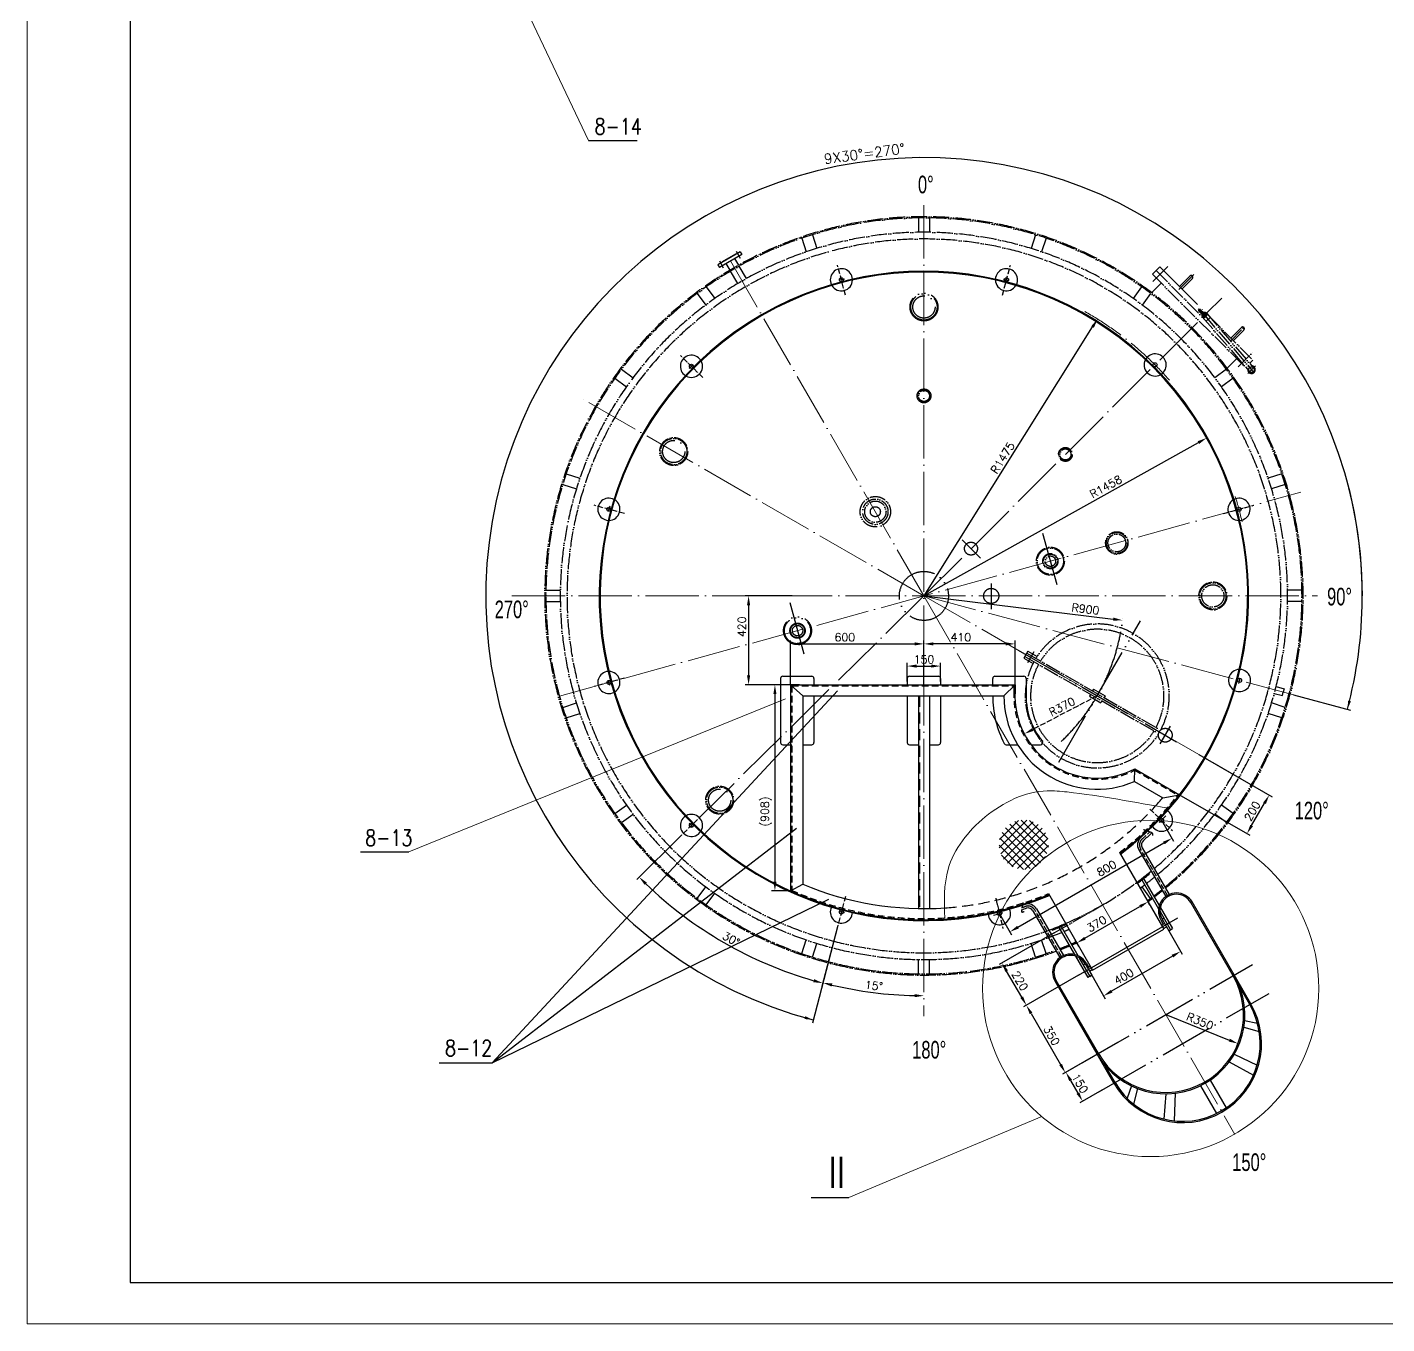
# Model space of a CAD drawing. Header units: inches. Extents: x 14786 to 39415, y 1343 to 18195.
# Drawn here: x 14786 to 20904, y 1343 to 7177 of the extents above; entities that cross this region are included whole.
import ezdxf
from ezdxf.enums import TextEntityAlignment as Align

# ---------------------------------------------------------------- set-up
doc = ezdxf.new("R2010")
doc.units = ezdxf.units.IN
doc.header["$MEASUREMENT"] = 0
for name, pattern in [('ACAD_ISO04W100', [30, 24, -3, 0, -3]), ('ACAD_ISO05W100', [33, 24, -3, 0, -3, 0, -3]), ('DASHED', [0.75, 0.5, -0.25])]:
    doc.linetypes.add(name, pattern=pattern)
for name, color, linetype in [('1', 1, 'ACAD_ISO05W100'), ('2', 3, 'Continuous'), ('3', 2, 'DASHED'), ('4', 7, 'Continuous')]:
    doc.layers.add(name, color=color, linetype=linetype)
for name, color, linetype, lineweight in [('TEXT', 3, 'Continuous', 15), ('图层1', 1, 'ACAD_ISO04W100', 18), ('尺寸线', 4, 'Continuous', 9)]:
    doc.layers.add(name, color=color, linetype=linetype, lineweight=lineweight)
doc.styles.add('HZ', font='TXT', dxfattribs={"width": 0.8, "bigfont": 'HZTXT'})
doc.styles.add('ROMANS', font='ROMANS', dxfattribs={"bigfont": 'HZTXT'})
doc.styles.add('TKFSD', font='mon', dxfattribs={"width": 0.7, "bigfont": 'fsd'})
doc.dimstyles.new('R30', dxfattribs={"dimscale": 30, "dimtxt": 1.2, "dimasz": 1.4, "dimexe": 0.5, "dimexo": 0, "dimgap": 0.4, "dimtad": 1, "dimdec": 0, "dimzin": 13, "dimdsep": 46, "dimtxsty": 'ROMANS', "dimcen": 30, "dimclrd": 1, "dimclre": 1, "dimclrt": 2, "dimadec": 0, "dimazin": 0, "dimtfac": 1, "dimtdec": 0, "dimtmove": 0, "dimatfit": 1, "dimfxl": 0, "dimtolj": 1, "dimtzin": 0, "dimarcsym": 0})

# ---------------------------------------------------------------- blocks, each defined once
blk = doc.blocks.new('*D70')
at = {"layer": 'DEFPOINTS', "color": 0}
for p in [(18821.6, 4402.3), (18821.6, 4218.4), (19231.6, 4217.5)]:
    blk.add_point(p, dxfattribs=at)
at = {"layer": 'TEXT', "color": 1, "lineweight": -2}
for p, q in [((18821.6, 4218.4), (18821.6, 4417.3)), ((19231.6, 4217.5), (19231.6, 4417.3)), ((19189.6, 4402.3), (18863.6, 4402.3))]:
    blk.add_line(p, q, dxfattribs=at)
at = {"layer": 'TEXT', "color": 1}
for points in [[(18863.6, 4409.3), (18863.6, 4395.3), (18821.6, 4402.3)], [(19189.6, 4409.3), (19189.6, 4395.3), (19231.6, 4402.3)]]:
    blk.add_solid(points, dxfattribs=at)
at = {"layer": 'TEXT', "color": 2, "insert": (18987.6, 4432.3), "char_height": 36, "attachment_point": 5, "style": 'ROMANS'}
blk.add_mtext('\\A1;410', dxfattribs=at)
blk = doc.blocks.new('*D71')
at = {"layer": 'DEFPOINTS', "color": 0}
for p in [(18821.6, 6376.4), (18468.3, 3265.6), (18432.8, 3129.5), (18516.6, 2845), (18821.6, 2727.7)]:
    blk.add_point(p, dxfattribs=at)
at = {"layer": 'TEXT', "color": 1, "lineweight": -2}
blk.add_line((18432.8, 3129.5), (18363.1, 2862.9), dxfattribs=at)
blk.add_arc((18821.6, 4617), 1798, 256.68943, 268.66156, dxfattribs=at)
at = {"layer": 'TEXT', "color": 1}
for points in [[(18405.9, 2860.5), (18409.3, 2874.1), (18366.9, 2877.4)], [(18779.7, 2826.5), (18779.5, 2812.5), (18821.6, 2819)]]:
    blk.add_solid(points, dxfattribs=at)
at = {"layer": 'TEXT', "color": 2, "insert": (18596.3, 2864.4), "char_height": 36, "attachment_point": 5, "rotation": 352.67549, "style": 'ROMANS'}
blk.add_mtext('\\A1;15°', dxfattribs=at)
blk = doc.blocks.new('*D72')
at = {"layer": 'DEFPOINTS', "color": 0}
for p in [(17826.6, 3636.1), (17726.5, 3537.2), (18468.3, 3265.6), (17785.4, 3145.2), (18432.8, 3129.5)]:
    blk.add_point(p, dxfattribs=at)
at = {"layer": 'TEXT', "color": 1, "lineweight": -2}
for p, q in [((17726.5, 3537.2), (17529.2, 3342.3)), ((18432.8, 3129.5), (18362.6, 2861.2))]:
    blk.add_line(p, q, dxfattribs=at)
blk.add_arc((18822.3, 4619.6), 1802.5, 225.98408, 254.01592, dxfattribs=at)
at = {"layer": 'TEXT', "color": 1}
for points in [[(17564.8, 3318.3), (17574.7, 3328.3), (17539.9, 3352.9)], [(18327.7, 2893.5), (18324, 2880), (18366.4, 2875.7)]]:
    blk.add_solid(points, dxfattribs=at)
at = {"layer": 'TEXT', "color": 2, "insert": (17954.2, 3074.2), "char_height": 36, "attachment_point": 5, "rotation": 330.6759, "style": 'ROMANS'}
blk.add_mtext('\\A1;30°', dxfattribs=at)
blk = doc.blocks.new('*D73')
at = {"layer": 'DEFPOINTS', "color": 0}
for p in [(19890.5, 3609), (19937.5, 3527.6), (19161.3, 3188)]:
    blk.add_point(p, dxfattribs=at)
at = {"layer": 'TEXT', "color": 1, "lineweight": -2}
for p, q in [((19890.5, 3609), (19945, 3514.6)), ((19244.7, 3127.6), (19901.1, 3506.6)), ((19161.3, 3188), (19215.8, 3093.6))]:
    blk.add_line(p, q, dxfattribs=at)
at = {"layer": 'TEXT', "color": 1}
for points in [[(19897.6, 3512.6), (19904.6, 3500.5), (19937.5, 3527.6)], [(19241.2, 3133.6), (19248.2, 3121.5), (19208.3, 3106.6)]]:
    blk.add_solid(points, dxfattribs=at)
at = {"layer": 'TEXT', "color": 2, "insert": (19643.6, 3392.5), "char_height": 36, "attachment_point": 5, "rotation": 30, "style": 'ROMANS'}
blk.add_mtext('\\A1;800', dxfattribs=at)
blk = doc.blocks.new('*D65')
at = {"layer": 'DEFPOINTS', "color": 0}
for p in [(18229.2, 4618.4), (18032.4, 4218.4), (18260.9, 4218.4)]:
    blk.add_point(p, dxfattribs=at)
at = {"layer": 'TEXT', "color": 1, "lineweight": -2}
for p, q in [((18229.2, 4618.4), (18017.4, 4618.4)), ((18032.4, 4576.4), (18032.4, 4260.4)), ((18260.9, 4218.4), (18017.4, 4218.4))]:
    blk.add_line(p, q, dxfattribs=at)
at = {"layer": 'TEXT', "color": 1}
for points in [[(18025.4, 4576.4), (18039.4, 4576.4), (18032.4, 4618.4)], [(18025.4, 4260.4), (18039.4, 4260.4), (18032.4, 4218.4)]]:
    blk.add_solid(points, dxfattribs=at)
at = {"layer": 'TEXT', "color": 2, "insert": (18002.4, 4479.3), "char_height": 36, "attachment_point": 5, "rotation": 90, "style": 'ROMANS'}
blk.add_mtext('\\A1;420', dxfattribs=at)
blk = doc.blocks.new('*D74')
at = {"layer": 'DEFPOINTS', "color": 0}
for p in [(19546.7, 2524.4), (19621.7, 2394.5), (19535.3, 2344.7)]:
    blk.add_point(p, dxfattribs=at)
at = {"layer": 'TEXT', "color": 1, "lineweight": -2}
for p, q in [((19546.7, 2524.4), (19447.3, 2467.1)), ((19481.3, 2438.2), (19514.3, 2381)), ((19621.7, 2394.5), (19522.3, 2337.2))]:
    blk.add_line(p, q, dxfattribs=at)
at = {"layer": 'TEXT', "color": 1}
for points in [[(19487.4, 2441.7), (19475.3, 2434.7), (19460.3, 2474.6)], [(19520.4, 2384.5), (19508.3, 2377.5), (19535.3, 2344.7)]]:
    blk.add_solid(points, dxfattribs=at)
at = {"layer": 'TEXT', "color": 2, "insert": (19523.8, 2424.6), "char_height": 36, "attachment_point": 5, "rotation": 300, "style": 'ROMANS'}
blk.add_mtext('\\A1;150', dxfattribs=at)
blk = doc.blocks.new('*D75')
at = {"layer": 'DEFPOINTS', "color": 0}
for p in [(19909.6, 2733.9), (20234.4, 2603.7)]:
    blk.add_point(p, dxfattribs=at)
at = {"layer": 'TEXT', "color": 1, "lineweight": -2}
blk.add_line((19909.6, 2733.9), (20195.5, 2619.3), dxfattribs=at)
at = {"layer": 'TEXT', "color": 1}
blk.add_solid([(20198.1, 2625.8), (20192.8, 2612.8), (20234.4, 2603.7)], dxfattribs=at)
at = {"layer": 'TEXT', "color": 2, "insert": (20063.7, 2704.5), "char_height": 36, "attachment_point": 5, "rotation": 338.15728, "style": 'ROMANS'}
blk.add_mtext('\\A1;R350', dxfattribs=at)
blk = doc.blocks.new('*D76')
at = {"layer": 'DEFPOINTS', "color": 0}
for p in [(19830, 3241.7), (19838.5, 3227.1), (19518, 3042.1)]:
    blk.add_point(p, dxfattribs=at)
at = {"layer": 'TEXT', "color": 1, "lineweight": -2}
for p, q in [((19838.5, 3227.1), (19822.5, 3254.7)), ((19546, 3077.7), (19793.7, 3220.7)), ((19518, 3042.1), (19502.1, 3069.7))]:
    blk.add_line(p, q, dxfattribs=at)
at = {"layer": 'TEXT', "color": 1}
for points in [[(19790.2, 3226.7), (19797.2, 3214.6), (19830, 3241.7)], [(19542.5, 3083.7), (19549.5, 3071.6), (19509.6, 3056.7)]]:
    blk.add_solid(points, dxfattribs=at)
at = {"layer": 'TEXT', "color": 2, "insert": (19598.9, 3142.8), "char_height": 36, "attachment_point": 5, "rotation": 30, "style": 'ROMANS'}
blk.add_mtext('\\A1;370', dxfattribs=at)
blk = doc.blocks.new('*D77')
at = {"layer": 'DEFPOINTS', "color": 0}
for p in [(19922.8, 3111.1), (19576.4, 2911.1), (19629.9, 2818.4)]:
    blk.add_point(p, dxfattribs=at)
at = {"layer": 'TEXT', "color": 1, "lineweight": -2}
for p, q in [((19922.8, 3111.1), (19983.8, 3005.4)), ((19939.9, 2997.4), (19666.2, 2839.4)), ((19576.4, 2911.1), (19637.4, 2805.4))]:
    blk.add_line(p, q, dxfattribs=at)
at = {"layer": 'TEXT', "color": 1}
for points in [[(19936.4, 3003.5), (19943.4, 2991.3), (19976.3, 3018.4)], [(19662.7, 2845.5), (19669.7, 2833.3), (19629.9, 2818.4)]]:
    blk.add_solid(points, dxfattribs=at)
at = {"layer": 'TEXT', "color": 2, "insert": (19720.5, 2905.4), "char_height": 36, "attachment_point": 5, "rotation": 30, "style": 'ROMANS'}
blk.add_mtext('\\A1;400', dxfattribs=at)
blk = doc.blocks.new('*D78')
at = {"layer": 'DEFPOINTS', "color": 0}
for p in [(20058, 3904.5), (19958, 3731.3), (20374.9, 3721.6)]:
    blk.add_point(p, dxfattribs=at)
at = {"layer": 'TEXT', "color": 1, "lineweight": -2}
for p, q in [((20058, 3904.5), (20387.9, 3714.1)), ((19958, 3731.3), (20287.9, 3540.9)), ((20295.9, 3584.7), (20353.9, 3685.2))]:
    blk.add_line(p, q, dxfattribs=at)
at = {"layer": 'TEXT', "color": 1}
for points in [[(20347.9, 3688.7), (20360, 3681.7), (20374.9, 3721.6)], [(20289.9, 3588.2), (20302, 3581.2), (20274.9, 3548.4)]]:
    blk.add_solid(points, dxfattribs=at)
at = {"layer": 'TEXT', "color": 2, "insert": (20298.9, 3650), "char_height": 36, "attachment_point": 5, "rotation": 60, "style": 'ROMANS'}
blk.add_mtext('\\A1;200', dxfattribs=at)
blk = doc.blocks.new('*D79')
at = {"layer": 'DEFPOINTS', "color": 0}
for p in [(18821.6, 4402.3), (18821.6, 4315.5), (18221.6, 4218.4)]:
    blk.add_point(p, dxfattribs=at)
at = {"layer": 'TEXT', "color": 1, "lineweight": -2}
for p, q in [((18221.6, 4218.4), (18221.6, 4417.3)), ((18821.6, 4315.5), (18821.6, 4417.3)), ((18263.6, 4402.3), (18779.6, 4402.3))]:
    blk.add_line(p, q, dxfattribs=at)
at = {"layer": 'TEXT', "color": 1}
for points in [[(18263.6, 4409.3), (18263.6, 4395.3), (18221.6, 4402.3)], [(18779.6, 4409.3), (18779.6, 4395.3), (18821.6, 4402.3)]]:
    blk.add_solid(points, dxfattribs=at)
at = {"layer": 'TEXT', "color": 2, "insert": (18465.5, 4432.3), "char_height": 36, "attachment_point": 5, "style": 'ROMANS'}
blk.add_mtext('\\A1;600', dxfattribs=at)
blk = doc.blocks.new('*D66')
at = {"layer": '1', "color": 1, "lineweight": -2}
blk.add_line((19601.8, 4168.8), (19311, 4017.1), dxfattribs=at)
at = {"layer": '1', "color": 1}
blk.add_solid([(19307.8, 4023.3), (19314.2, 4010.9), (19273.8, 3997.6)], dxfattribs=at)
at = {"layer": 'DEFPOINTS', "color": 0}
for p in [(19601.8, 4168.8), (19273.8, 3997.6)]:
    blk.add_point(p, dxfattribs=at)
at = {"layer": '1', "color": 2, "insert": (19442.5, 4119.5), "char_height": 36, "attachment_point": 5, "rotation": 27.5578, "style": 'ROMANS'}
blk.add_mtext('\\A1;R370', dxfattribs=at)
blk = doc.blocks.new('*D83')
at = {"color": 1, "lineweight": -2}
for p, q in [((19517.5, 2911.7), (19269.5, 2768.5)), ((19303.5, 2739.7), (19436.5, 2509.3)), ((19692.5, 2608.6), (19444.5, 2465.4))]:
    blk.add_line(p, q, dxfattribs=at)
at = {"color": 1}
for points in [[(19309.6, 2743.2), (19297.5, 2736.2), (19282.5, 2776)], [(19442.6, 2512.8), (19430.5, 2505.8), (19457.5, 2472.9)]]:
    blk.add_solid(points, dxfattribs=at)
at = {"layer": 'DEFPOINTS', "color": 0}
for p in [(19517.5, 2911.7), (19692.5, 2608.6), (19457.5, 2472.9)]:
    blk.add_point(p, dxfattribs=at)
at = {"color": 2, "insert": (19396, 2639.5), "char_height": 36, "attachment_point": 5, "rotation": 300, "style": 'ROMANS'}
blk.add_mtext('\\A1;350', dxfattribs=at)
blk = doc.blocks.new('*D84')
at = {"color": 1, "lineweight": -2}
for p, q in [((19407.5, 3102.2), (19159.5, 2959.1)), ((19261.5, 2812.4), (19193.5, 2930.2)), ((19517.5, 2911.7), (19269.5, 2768.5))]:
    blk.add_line(p, q, dxfattribs=at)
at = {"color": 1}
for points in [[(19199.6, 2933.7), (19187.5, 2926.7), (19172.5, 2966.6)], [(19267.6, 2815.9), (19255.5, 2808.9), (19282.5, 2776)]]:
    blk.add_solid(points, dxfattribs=at)
at = {"layer": 'DEFPOINTS', "color": 0}
for p in [(19407.5, 3102.2), (19172.5, 2966.6), (19517.5, 2911.7)]:
    blk.add_point(p, dxfattribs=at)
at = {"color": 2, "insert": (19253.5, 2886.3), "char_height": 36, "attachment_point": 5, "rotation": 300, "style": 'ROMANS'}
blk.add_mtext('\\A1;220', dxfattribs=at)
blk = doc.blocks.new('*D102')
at = {"color": 1, "lineweight": -2}
for p, q in [((18746.6, 4232.7), (18746.6, 4317.5)), ((18788.6, 4302.5), (18854.6, 4302.5)), ((18896.6, 4232.7), (18896.6, 4317.5))]:
    blk.add_line(p, q, dxfattribs=at)
at = {"color": 1}
for points in [[(18788.6, 4309.5), (18788.6, 4295.5), (18746.6, 4302.5)], [(18854.6, 4309.5), (18854.6, 4295.5), (18896.6, 4302.5)]]:
    blk.add_solid(points, dxfattribs=at)
at = {"layer": 'DEFPOINTS', "color": 0}
for p in [(18896.6, 4302.5), (18746.6, 4232.7), (18896.6, 4232.7)]:
    blk.add_point(p, dxfattribs=at)
at = {"color": 2, "insert": (18821.6, 4332.5), "char_height": 36, "attachment_point": 5, "style": 'ROMANS'}
blk.add_mtext('\\A1;150', dxfattribs=at)
blk = doc.blocks.new('*D103')
at = {"color": 1, "lineweight": -2}
blk.add_line((18822.1, 4619.1), (19580.4, 5828.6), dxfattribs=at)
at = {"color": 1}
blk.add_solid([(19574.5, 5832.3), (19586.3, 5824.8), (19602.7, 5864.1)], dxfattribs=at)
at = {"layer": 'DEFPOINTS', "color": 0}
for p in [(19602.7, 5864.1), (18822.1, 4619.1)]:
    blk.add_point(p, dxfattribs=at)
at = {"color": 2, "insert": (19175.9, 5239.7), "char_height": 36, "attachment_point": 5, "rotation": 57.91532, "style": 'ROMANS'}
blk.add_mtext('\\A1;R1475', dxfattribs=at)
blk = doc.blocks.new('*D104')
at = {"color": 1, "lineweight": -2}
blk.add_line((18821.4, 4618.2), (20056.7, 5308.3), dxfattribs=at)
at = {"color": 1}
blk.add_solid([(20053.3, 5314.4), (20060.1, 5302.2), (20093.4, 5328.8)], dxfattribs=at)
at = {"layer": 'DEFPOINTS', "color": 0}
for p in [(20093.4, 5328.8), (18821.4, 4618.2)]:
    blk.add_point(p, dxfattribs=at)
at = {"color": 2, "insert": (19640.1, 5109.9), "char_height": 36, "attachment_point": 5, "rotation": 29.19205, "style": 'ROMANS'}
blk.add_mtext('\\A1;R1458', dxfattribs=at)
blk = doc.blocks.new('*D105')
at = {"color": 1, "lineweight": -2}
blk.add_line((18821.4, 4618.2), (19673.5, 4513.7), dxfattribs=at)
at = {"color": 1}
blk.add_solid([(19674.4, 4520.7), (19672.7, 4506.8), (19715.2, 4508.6)], dxfattribs=at)
at = {"layer": 'DEFPOINTS', "color": 0}
for p in [(18821.4, 4618.2), (19715.2, 4508.6)]:
    blk.add_point(p, dxfattribs=at)
at = {"color": 2, "insert": (19548.6, 4559.2), "char_height": 36, "attachment_point": 5, "rotation": 353.01059, "style": 'ROMANS'}
blk.add_mtext('\\A1;R900', dxfattribs=at)
blk = doc.blocks.new('*D106')
at = {"color": 1, "lineweight": -2}
for p, q in [((18221.6, 4218.4), (18135.9, 4218.4)), ((18150.9, 4176.4), (18150.9, 3332.9)), ((18221.6, 3290.9), (18135.9, 3290.9))]:
    blk.add_line(p, q, dxfattribs=at)
at = {"color": 1}
for points in [[(18143.9, 4176.4), (18157.9, 4176.4), (18150.9, 4218.4)], [(18143.9, 3332.9), (18157.9, 3332.9), (18150.9, 3290.9)]]:
    blk.add_solid(points, dxfattribs=at)
at = {"layer": 'DEFPOINTS', "color": 0}
for p in [(18221.6, 4218.4), (18150.9, 3290.9), (18221.6, 3290.9)]:
    blk.add_point(p, dxfattribs=at)
at = {"color": 2, "insert": (18111.5, 3647.9), "char_height": 36, "attachment_point": 5, "rotation": 90, "style": 'ROMANS'}
blk.add_mtext('\\A1;(908)', dxfattribs=at)

msp = doc.modelspace()

# ---------------------------------------------------------------- hatches: boundary and pattern name
at = {"layer": '尺寸线'}
h = msp.add_hatch(dxfattribs=at)
h.set_pattern_fill('NET', color=256, scale=200, angle=45, style=0)
h.set_pattern_definition([(45, (7710.594, 9182.962), (-17.67767, 17.67767), []), (135, (7710.594, 9182.962), (-17.67767, -17.67767), [])])
h.paths.add_polyline_path([(19381.9, 3499, 1), (19159.3, 3499, 1)])

# ---------------------------------------------------------------- linework, layer by layer
for p, q in [((15249.7, 16722.9), (15249.7, 1528)), ((18176.6, 4247), (18176.6, 3958.2)), ((18186.6, 4257), (18316.6, 4257)), ((18326.6, 4247), (18326.6, 4218.4)), ((18746.6, 4247), (18746.6, 4218.4)), ((18756.6, 4257), (18886.6, 4257)), ((18896.6, 4247), (18896.6, 4218.4)), ((19131, 4218.4), (19131, 4247)), ((19141, 4257), (19271.5, 4257)), ((19281.5, 4247), (19281.5, 4186.3)), ((18221.6, 4218.4), (19231.6, 4218.4)), ((18221.6, 4218.4), (18221.6, 3290.4)), ((18221.6, 4217.9), (18276.6, 4168.4)), ((18276.6, 4168.4), (18276.6, 3321)), ((18276.6, 4168.4), (19181.6, 4168.4)), ((18326.6, 4168.4), (18326.6, 3958.2)), ((18746.6, 4168.4), (18746.6, 3958.2)), ((18796.6, 4168.4), (18796.6, 3211.4)), ((18846.6, 4168.4), (18846.6, 3211.4)), ((18896.6, 4168.4), (18896.6, 3958.2)), ((19231.6, 4218.4), (19181.6, 4168.4)), ((19226.6, 4213.4), (19226.6, 4189.2)), ((19231.6, 4218.4), (19231.6, 4189.1)), ((18186.6, 3948.2), (18226.6, 3948.2)), ((18276.6, 3948.2), (18316.6, 3948.2)), ((18756.6, 3948.2), (18796.6, 3948.2)), ((18846.6, 3948.2), (18886.6, 3948.2)), ((19191.8, 3948.2), (19243.3, 3948.2)), ((19303.6, 3948.2), (19346.6, 3948.2)), ((19768.3, 3783.1), (19770.6, 3839.5)), ((19770.6, 3839.5), (19971.5, 3723.6)), ((19768.3, 3783.1), (19895.7, 3709.6)), ((19895.7, 3709.6), (19971.5, 3723.6)), ((19701.9, 3463.6), (19900.9, 3119)), ((19788.3, 3475.9), (19909.7, 3265.7)), ((19803.9, 3484.9), (19925.3, 3274.7)), ((19832.9, 3370.9), (19835.5, 3366.5)), ((18221.6, 3290.9), (18276.6, 3321)), ((19802.1, 3340.1), (19877.3, 3209.9)), ((19810, 3346.3), (19880.4, 3224.5)), ((19381.5, 3278.5), (19580.5, 2934)), ((19312, 3200.9), (19433.4, 2990.7)), ((19327.6, 3209.9), (19449, 2999.7)), ((19882.7, 3200.4), (19931.4, 3116.1)), ((19884.6, 3217.2), (19940.1, 3121.1)), ((20212.7, 2908.9), (20022.7, 3238)), ((20292.9, 2782), (20027.9, 3241)), ((19429, 3126.3), (19499.3, 3004.5)), ((19438.3, 3130.1), (19513.5, 2999.9)), ((19887.6, 3160), (19898.1, 3141.8)), ((19890.3, 3137.3), (19903.3, 3144.8)), ((19901.4, 3168), (19892.8, 3163)), ((19892.8, 3163), (19922.8, 3111.1)), ((19899.3, 3121.7), (19912.3, 3129.2)), ((19922.8, 3111.1), (19940.1, 3121.1)), ((19396.3, 3118.8), (19398.8, 3114.4)), ((19580.5, 2934), (19900.9, 3119)), ((19503.5, 2997.2), (19559, 2901.1)), ((19519, 2990.4), (19567.7, 2906.1)), ((19537.7, 2958), (19546.4, 2963)), ((19537.7, 2958), (19567.7, 2906.1)), ((19546.4, 2963), (19576.4, 2911.1)), ((19551.6, 2966), (19562.1, 2947.8)), ((19556.9, 2944.8), (19569.9, 2952.3)), ((19565.9, 2929.2), (19578.9, 2936.7)), ((19676.3, 2426), (19411.3, 2885)), ((19606.5, 2558.9), (19416.5, 2888)), ((19576.4, 2911.1), (19559, 2901.1)), ((19567.7, 2906.1), (19576.4, 2911.1)), ((20287.7, 2779), (20245.2, 2852.6)), ((20264.6, 2707.3), (20322.2, 2696.2)), ((20261.1, 2677.7), (20330.3, 2658.3)), ((20194.8, 2520.9), (20304.3, 2461.7)), ((20217.9, 2555.9), (20320.7, 2506.4)), ((19681.5, 2429), (19639, 2502.6)), ((19755.1, 2413.2), (19735.9, 2357.7)), ((19782.5, 2401.4), (19764.7, 2331.7)), ((20065.5, 2413.9), (20137.5, 2289.2)), ((20108.8, 2438.9), (20180.8, 2314.2)), ((19909.6, 2377.9), (19901, 2264.1)), ((19951.4, 2380.4), (19947.9, 2255.9)), ((15249.7, 1528), (25608.1, 1528))]:
    msp.add_line(p, q)
at = {"color": 1}
for p, q in [((20484.4, 4172.8), (20741.3, 4104)), ((18432.8, 3129.5), (18319.4, 2695.8))]:
    msp.add_line(p, q, dxfattribs=at)
for centre in [(18450.1, 6040.9), (19193, 6040.9), (17775.3, 5651.4), (19861.2, 5658), (17403.9, 5008), (20239.3, 5008), (17403.9, 4228.8), (20241.8, 4238.3), (19890.5, 3609), (17775.3, 3585.4), (18450.1, 3195.8), (19161.3, 3188)]:
    msp.add_circle(centre, 9.07)
for centre, radius, start, end in [((18822, 4618.3), 1972.2, 0.00214, 255.34913), ((18822.3, 4618.4), 1971.7, 344.99398, 14.24016)]:
    msp.add_arc(centre, radius, start, end, dxfattribs=at)
for centre, radius, start, end in [((18821.4, 4618.2), 1461, 307.2836, 292.73432), ((18821.4, 4618.2), 1457, 307.30371, 292.71427), ((18450.1, 6040.9), 49.9, 2.7679, 206.48734), ((19193, 6040.9), 49.9, 333.42573, 177.29929), ((18450.1, 6040.9), 49.9, 211.19024, 358.065), ((19193, 6040.9), 49.9, 182.0036, 328.72142), ((17775.3, 5651.4), 49.9, 33.63556, 237.07513), ((19861.8, 5657.4), 49.9, 303.05916, 146.88181), ((17775.3, 5651.4), 49.9, 241.77549, 28.9352), ((19861.8, 5657.4), 49.9, 151.58566, 298.35531), ((17403.9, 5008), 49.9, 63.05915, 266.19068), ((17403.9, 5008), 49.9, 270.88829, 58.36154), ((20239.3, 5008), 49.9, 121.93405, 268.81072), ((20239.3, 5008), 49.9, 273.5136, 117.23117), ((20241.6, 4237.6), 49.9, 91.39227, 238.60308), ((20241.6, 4237.6), 49.9, 243.30299, 86.69235), ((17403.9, 4228.8), 49.9, 93.93212, 296.78398), ((17403.9, 4228.8), 49.9, 301.47912, 89.23698), ((18186.6, 4247), 10, 90, 180), ((18316.6, 4247), 10, 360, 90), ((18756.6, 4247), 10, 90, 180), ((18886.6, 4247), 10, 360, 90), ((19141, 4247), 10, 90, 180), ((19271.5, 4247), 10, 360, 90), ((19601, 4168.4), 470, 180, 207.18813), ((19601, 4168.4), 420, 180, 293.47039), ((19601, 4168.4), 420, 180, 293.47039), ((19601, 4168.4), 370, 176.79939, 297.27956), ((19601, 4168.4), 320, 176.79939, 219.56179), ((18186.6, 3958.2), 10, 180, 270), ((18316.6, 3958.2), 10, 270, 0), ((18756.6, 3958.2), 10, 180, 270), ((18886.6, 3958.2), 10, 270, 0), ((19191.8, 3958.2), 10, 207.18813, 270), ((19346.6, 3958.2), 10, 270, 39.56179), ((18821.4, 4618.2), 1407, 317.80173, 319.776), ((17775.3, 3585.4), 49.9, 123.28312, 325.98105), ((17775.3, 3585.4), 49.9, 330.67484, 118.58932), ((19890.5, 3609), 49.9, 215.14896, 58.14906), ((18821.4, 4618.2), 1479, 311.8957, 313.90725), ((19826.4, 3497.9), 44, 131.8957, 210), ((19826.4, 3497.9), 26, 131.8957, 210), ((18821.6, 4618.4), 1606, 306.61476, 309.03115), ((18821.6, 4618.4), 1611, 306.59414, 309.00289), ((18821.4, 4618.2), 1407, 247.21614, 273.9464), ((19957.7, 3200.5), 81, 30, 210), ((19957.7, 3200.5), 75, 30, 210), ((18450.1, 3195.8), 49.9, 154.01895, 356.71688), ((19161.3, 3188.1), 49.9, 182.16893, 24.56691), ((18821.4, 4618.2), 1479, 287.27305, 288.20575), ((18821.4, 4618.2), 1479, 287.27305, 288.20575), ((19289.5, 3187.9), 44, 30, 108.1043), ((19289.5, 3187.9), 26, 30, 108.1043), ((18821.6, 4618.4), 1606, 290.96885, 293.38524), ((18821.6, 4618.4), 1611, 290.99711, 293.40586), ((19481.4, 2925.5), 81, 30, 210), ((19481.4, 2925.5), 75, 30, 210), ((19909.6, 2733.9), 356, 210, 30), ((19909.6, 2733.9), 350, 210, 30), ((19984.6, 2604), 356, 210, 30), ((19984.6, 2604), 350, 210, 30)]:
    msp.add_arc(centre, radius, start, end)
for points in [[(20742.9, 4144), (20730.3, 4147.3), (20726.9, 4107.9)], [(18287.3, 2726.8), (18283.8, 2714.3), (18323.2, 2710.3)]]:
    msp.add_solid(points, dxfattribs=at)
at = {"layer": '1', "ltscale": 10}
for p, q in [((18796.6, 6319.2), (18796.6, 6254.4)), ((18846.6, 6319.2), (18846.6, 6254.4)), ((18319.8, 6243.7), (18339.8, 6182)), ((19323.4, 6243.7), (19303.3, 6182)), ((18272.2, 6228.2), (18292.3, 6166.6)), ((19370.9, 6228.2), (19350.9, 6166.6)), ((17994.7, 6166.3), (17894.5, 6108.5)), ((17901.2, 6125.6), (17918.8, 6095.1)), ((18001.7, 6154.2), (17901.5, 6096.4)), ((17913.4, 6119.4), (17914.1, 6122.1)), ((17973, 6156.1), (17914.1, 6122.1)), ((17988.1, 6107), (17971.1, 6136.5)), ((17975.7, 6155.4), (17973, 6156.1)), ((17976.5, 6169), (17994.1, 6138.6)), ((17994.7, 6166.3), (18001.7, 6154.2)), ((17894.5, 6108.5), (17901.5, 6096.4)), ((17949.2, 6084.5), (17932.1, 6114)), ((17984.1, 6024), (17951.7, 6080.1)), ((18023.1, 6046.5), (17990.6, 6102.6)), ((19882.6, 6098.8), (19849.5, 6065.7)), ((19851.6, 6032.7), (19918.8, 6099.9)), ((19882.6, 6098.8), (20088.2, 5893.2)), ((19968.4, 5996.9), (20035.8, 6064.3)), ((17842.1, 6009.1), (17880.2, 5956.6)), ((19801.1, 6009.1), (19762.9, 5956.6)), ((19982.1, 5999.3), (20029.3, 6046.5)), ((17801.6, 5979.7), (17839.7, 5927.2)), ((19841.5, 5979.7), (19803.4, 5927.2)), ((20099.6, 5865.8), (20055.8, 5909.6)), ((20059.1, 5898.9), (20072.3, 5885.7)), ((20066.5, 5906.3), (20079.7, 5893.1)), ((20109.9, 5870.6), (20090.9, 5854.2)), ((20182.9, 5638.3), (20130.4, 5600.2)), ((20185.8, 5642.7), (20229.1, 5686)), ((20269.6, 5647), (20268.9, 5646.3)), ((20312.9, 5653.7), (20278.4, 5619.2)), ((20278.5, 5653.3), (20309.6, 5622.1)), ((20302, 5679.4), (20287.4, 5664.9)), ((20212.2, 5597.9), (20159.8, 5559.8)), ((17211.7, 5167.8), (17273.4, 5147.7)), ((20431.4, 5167.8), (20369.7, 5147.7)), ((17196.3, 5120.2), (17258, 5100.2)), ((20446.9, 5120.2), (20385.2, 5100.2)), ((19355.7, 4901.1), (19426.8, 4642.7)), ((19075.5, 4788.8), (18993.9, 4870.4)), ((19124.2, 4673.6), (19124.1, 4558.9)), ((17120.7, 4643.4), (17185.6, 4643.4)), ((17120.7, 4593.4), (17185.6, 4593.4)), ((20522.4, 4643.4), (20457.5, 4643.4)), ((20522.4, 4593.4), (20457.5, 4593.4)), ((18217.9, 4588.3), (18289, 4329.8)), ((19428.8, 3870.2), (19795.9, 4506)), ((19245.6, 4373.6), (19958.5, 3962)), ((19289.6, 4369), (19271.6, 4337.7)), ((19315.3, 4366.4), (19286.8, 4317.1)), ((19289.6, 4369), (19330.4, 4345.5)), ((19271.6, 4337.7), (19312.3, 4314.2)), ((19571, 4175.3), (19566.5, 4167.4)), ((19566.5, 4167.4), (19618.2, 4137.6)), ((19584.6, 4198.7), (19580.1, 4190.9)), ((19584.6, 4198.7), (19636.3, 4168.9)), ((19636.3, 4168.9), (19631.8, 4161.1)), ((20397.8, 4179.7), (20434.4, 4169.9)), ((20406, 4210.2), (20442.6, 4200.4)), ((20434.4, 4169.9), (20438.5, 4185.1)), ((20442.6, 4200.4), (20438.5, 4185.1)), ((17196.3, 4116.6), (17258, 4136.6)), ((19622.7, 4145.4), (19618.2, 4137.6)), ((20446.9, 4116.6), (20385.2, 4136.6)), ((17211.7, 4069), (17273.4, 4089.1)), ((20431.4, 4069), (20369.7, 4089.1)), ((19872.4, 3990.8), (19876.5, 3988.5)), ((19885.1, 3952.8), (19931, 4032.2)), ((19890.5, 4022.1), (19894.6, 4019.8)), ((17430.9, 3638.9), (17483.4, 3677)), ((20212.2, 3638.9), (20159.8, 3677)), ((17460.3, 3598.5), (17512.7, 3636.6)), ((20182.9, 3598.5), (20130.4, 3636.6)), ((17801.6, 3257.1), (17839.7, 3309.6)), ((17842.1, 3227.7), (17880.2, 3280.2)), ((18272.2, 3008.6), (18292.3, 3070.2)), ((19370.9, 3008.6), (19350.9, 3070.2)), ((18319.8, 2993.1), (18339.8, 3054.8)), ((19323.4, 2993.1), (19303.3, 3054.8)), ((18796.6, 2917.6), (18796.6, 2982.4)), ((18846.6, 2917.6), (18846.6, 2982.4)), ((19536.6, 2518.6), (20300.4, 2959.6)), ((19611.6, 2388.7), (20375.4, 2829.7))]:
    msp.add_line(p, q, dxfattribs=at)
at = {"layer": '1'}
for p, q in [((18468.3, 5971.2), (18432.8, 6107.3)), ((19174.8, 5971.2), (19210.4, 6107.3)), ((18463.9, 6044.1), (18437.7, 6038.1)), ((19179.2, 6044.1), (19205.4, 6038.1)), ((17826.6, 5600.7), (17726.5, 5699.6)), ((17765.6, 5641), (17784, 5660.7)), ((17473.4, 4988.9), (17337.7, 5026.1)), ((17408, 5021.6), (17400.2, 4995.8)), ((20169.7, 4988.9), (20305.4, 5026.1)), ((17473.4, 4247.9), (17337.7, 4210.7)), ((17408, 4215.2), (17400.2, 4241)), ((20237.8, 4224.7), (20245.5, 4250.5)), ((17826.6, 3636.1), (17726.5, 3537.2)), ((19838, 3658.5), (19940.3, 3561.9)), ((19880.4, 3598.9), (19899.4, 3617.9)), ((19909.3, 3629.1), (19890.4, 3609.1)), ((17765.6, 3595.8), (17784, 3576.1)), ((19917.2, 3270.7), (19796.1, 3480.4)), ((18468.3, 3265.6), (18432.8, 3129.5)), ((19144.7, 3258.2), (19177.1, 3121.3)), ((18463.9, 3192.7), (18437.7, 3198.7)), ((19134.4, 3181.8), (19161.3, 3188.1)), ((19175, 3191.7), (19149, 3184.7)), ((19440.9, 2995.7), (19319.8, 3205.4))]:
    msp.add_line(p, q, dxfattribs=at)
at = {"layer": '1', "ltscale": 3}
for p, q in [((19849.5, 6065.7), (20268.9, 5646.3)), ((19866, 6082.2), (20073.1, 5875.2)), ((19970.8, 6010.6), (20018, 6057.8)), ((19845.9, 5982.7), (19889.2, 6026)), ((20073.7, 5874.1), (20285.9, 5628)), ((20084.1, 5881.3), (20295.5, 5636.3)), ((20094.1, 5889), (20305, 5644.5)), ((20104.4, 5877), (20302, 5679.4)), ((20200.2, 5765.1), (20267.6, 5832.5)), ((20202.6, 5778.8), (20249.8, 5826)), ((20213.9, 5767.5), (20261.1, 5814.7)), ((20235.8, 5648.5), (20303, 5715.6)), ((17460.3, 5638.3), (17512.7, 5600.2)), ((17430.9, 5597.9), (17483.4, 5559.8)), ((19276.1, 4345.5), (19877.3, 3998.5)), ((19285.1, 4361.2), (19886.3, 4014.1)), ((19841.5, 3257.1), (19803.4, 3309.6)), ((19407.5, 3102.2), (19624.6, 3227.6))]:
    msp.add_line(p, q, dxfattribs=at)
at = {"layer": '1', "ltscale": 80}
msp.add_line((19517.5, 2911.7), (19963.3, 3169.1), dxfattribs=at)
at = {"layer": '1', "ltscale": 10}
msp.add_lwpolyline([(20084.1, 5890.7), (20075.9, 5886), (20075.9, 5876.5), (20084.1, 5871.8), (20092.3, 5876.5), (20092.3, 5886)], close=True, dxfattribs=at)
for centre, radius in [((18821.6, 5918.4), 62.8), ((18821.6, 5918.4), 59.1), ((18821.6, 5918.4), 50), ((20084.1, 5881.3), 8.19), ((20084.1, 5881.3), 4.15), ((20295.5, 5636.3), 12.6), ((18821.6, 5518.4), 31.2), ((17695.7, 5268.1), 50), ((18602.9, 4997.2), 22.5), ((19033.3, 4831), 29.2), ((18821.4, 4618.2), 110.4), ((19124.2, 4618.1), 34.1), ((18252.7, 4461.8), 62.8), ((18252.7, 4461.8), 59.1), ((18252.7, 4461.8), 34.2), ((18252.7, 4461.8), 31.6), ((18252.7, 4461.8), 23.4), ((19907.5, 3991.5), 31.1), ((17902.3, 3699.2), 50)]:
    msp.add_circle(centre, radius, dxfattribs=at)
at = {"layer": '1', "ltscale": 3}
for centre, radius in [((18821.6, 5518.4), 29), ((18821.6, 5518.4), 24.9), ((17695.7, 5268.1), 62.8), ((17695.7, 5268.1), 59.1), ((19458, 5254.8), 31.2), ((19458, 5254.8), 29), ((19458, 5254.8), 24.9), ((18602.9, 4997.2), 68.4), ((18602.9, 4997.2), 56.9), ((18602.9, 4997.2), 47.9), ((19689.4, 4856.8), 50.3), ((19689.4, 4856.8), 47.3), ((19689.4, 4856.8), 40), ((19390.5, 4774.6), 62.8), ((19390.5, 4774.6), 59.1), ((19390.5, 4774.6), 34.2), ((19390.5, 4774.6), 31.6), ((19390.5, 4774.6), 23.4), ((20121.6, 4618.4), 62.8), ((20121.6, 4618.4), 59.1), ((20121.6, 4618.4), 50), ((17902.3, 3699.2), 62.8), ((17902.3, 3699.2), 59.1)]:
    msp.add_circle(centre, radius, dxfattribs=at)
for centre, radius, start, end in [((18821.6, 4618.4), 1706, 309.58271, 290.41729), ((18821.6, 4618.4), 1701, 309.61115, 290.38885), ((18821.6, 4618.4), 1636.2, 309.99593, 292.27249), ((18821.6, 4618.4), 1606, 310.18557, 300), ((20255.4, 5820.4), 8, 315, 135), ((19601.4, 4168.2), 323.9, 331.59802, 148.40198), ((19601.4, 4168.2), 300, 331.72518, 148.27482), ((19601.4, 4168.2), 323.9, 151.59802, 328.40198), ((19601.4, 4168.2), 300, 151.72518, 328.27482), ((18821.6, 4618.4), 1606, 300, 309.85951), ((18821.6, 4618.4), 1636.2, 306.49234, 307.37426), ((18821.6, 4618.4), 1636.2, 307.72751, 309.35649), ((18821.6, 4618.4), 1701, 306.24381, 307.09165), ((18821.6, 4618.4), 1706, 306.22544, 307.07076), ((18821.6, 4618.4), 1701, 307.43121, 308.99676), ((18821.6, 4618.4), 1706, 307.4093, 308.97017), ((18821.6, 4618.4), 1636.2, 292.62574, 293.50766), ((18821.6, 4618.4), 1701, 292.90835, 293.75619), ((18821.6, 4618.4), 1701, 291.00324, 292.56879), ((18821.6, 4618.4), 1706, 291.02983, 292.5907), ((18821.6, 4618.4), 1706, 292.92924, 293.77456)]:
    msp.add_arc(centre, radius, start, end, dxfattribs=at)
at = {"layer": '1', "ltscale": 10}
for centre, radius, start, end in [((20023.6, 6052.2), 8, 315, 135), ((20062.8, 5902.6), 5.22, 45, 225), ((20084.1, 5881.3), 12.6, 37.69854, 226.98902), ((20295.5, 5636.3), 17, 178.46063, 83.09685), ((18821.4, 4618.2), 900.5, 313.36256, 354.31136), ((19826.4, 3497.9), 35, 131.8957, 210), ((19289.5, 3187.9), 35, 30, 108.1043)]:
    msp.add_arc(centre, radius, start, end, dxfattribs=at)
at = {"layer": '1'}
for start, end in [(311.8957, 313.80121), (287.46312, 288.21962)]:
    msp.add_arc((18821.4, 4618.2), 1470, start, end, dxfattribs=at)
for points in [[(19810.2, 3567.2), (19832.3, 3559.4), (19849.3, 3549.6), (19850.6, 3540.6)], [(19266.8, 3238.5), (19262.5, 3215.5), (19262.5, 3195.8), (19271.8, 3198.3)]]:
    msp.add_spline(points, degree=3, dxfattribs=at)
at = {"layer": '2'}
for q in [(18432.2, 4190.8), (18248.4, 3572.7), (18393.8, 3253.9)]:
    msp.add_line((16879.4, 2517.4), q, dxfattribs=at)
at = {"layer": '3', "ltscale": 60}
for p, q in [((18226.6, 4213.4), (18226.6, 3293.6)), ((18226.6, 4213.4), (19226.6, 4213.4)), ((19770.3, 3833.9), (19964, 3722.1))]:
    msp.add_line(p, q, dxfattribs=at)
at = {"layer": '3', "ltscale": 100}
msp.add_line((18801.6, 4168.4), (18801.6, 3211.3), dxfattribs=at)
at = {"layer": '3', "ltscale": 60}
for centre, radius, start, end in [((19601, 4168.4), 375, 176.82081, 296.86137), ((18821.4, 4618.2), 1452, 307.329, 321.8982), ((18821.4, 4618.2), 1452, 245.81467, 292.68904)]:
    msp.add_arc(centre, radius, start, end, dxfattribs=at)
at = {"layer": '3', "ltscale": 100}
msp.add_arc((18821.4, 4618.2), 1407, 273.9464, 317.80173, dxfattribs=at)
at = {"layer": '4'}
for p, q in [((17312.6, 6667.4), (17531.2, 6667.4)), ((16285.5, 3466.2), (16504.2, 3466.2)), ((16640.7, 2517.4), (16879.4, 2517.4)), ((18314.2, 1911.4), (18483.5, 1911.4))]:
    msp.add_line(p, q, dxfattribs=at)
at = {"layer": 'TEXT'}
for p, q in [((14786.4, 16908.2), (14786.4, 1342.7)), ((17312.6, 6667.4), (16995.6, 7334.3)), ((16504.2, 3466.2), (18197.9, 4154.9)), ((18483.5, 1911.4), (19352.1, 2274.9)), ((14786.4, 1342.7), (25793.4, 1342.7))]:
    msp.add_line(p, q, dxfattribs=at)
msp.add_circle((19841.5, 2851.8), 756.6, dxfattribs=at)
at = {"layer": '图层1', "ltscale": 10}
for p, q in [((18821.6, 6376.4), (18821.6, 2727.7)), ((18821.6, 4618.4), (17925.5, 6170.4)), ((18821.6, 4618.4), (20161.6, 5958.5)), ((18821.4, 4618.2), (17285.7, 5504.8)), ((17181.5, 4167.3), (20518.1, 5084.7)), ((16967.7, 4618.4), (20592.3, 4618.4)), ((18821.4, 4618.2), (17826.6, 3636.1)), ((18821.6, 4618.4), (20220.7, 2195.1)), ((18821.6, 4618.4), (20484.4, 4172.8)), ((18821.6, 4618.4), (20343.3, 3739.8))]:
    msp.add_line(p, q, dxfattribs=at)
for centre, start, end in [((18822.1, 4619.1), 41.27197, 60.47839), ((18819.9, 4626.8), 12.74101, 17.38381)]:
    msp.add_arc(centre, 1469.5, start, end, dxfattribs=at)
at = {"layer": '尺寸线'}
msp.add_spline([(18915.1, 3169.2), (18930.3, 3388.6), (19097.2, 3623.5), (19376.1, 3741.4), (19465.6, 3735.9), (19921.2, 3662.5)], degree=3, dxfattribs=at)

# ---------------------------------------------------------------- texts
at = {"color": 2, "insert": (18553.5, 6608.2), "char_height": 45, "attachment_point": 5, "rotation": 7.68516, "style": 'ROMANS'}
msp.add_mtext('9X30°=270°', dxfattribs=at)
at = {"layer": '2', "style": 'HZ', "width": 0.8}
for s, p in [('8-14', (17339.5, 6695)), ('8-13', (16307.2, 3493.8)), ('8-12', (16666.5, 2547.7))]:
    msp.add_text(s, height=72, dxfattribs=at).set_placement(p)
at = {"layer": '4', "style": 'HZ', "width": 0.8}
msp.add_text('Ⅱ', height=160, dxfattribs=at).set_placement((18365.1, 1939.1))
at = {"layer": '图层1', "style": 'TKFSD', "width": 0.7}
for s, p in [('0%%d', (18830, 6430)), ('90%%d', (20691.6, 4575.5)), ('270%%d', (16966.7, 4518.1)), ('120%%d', (20566.4, 3612.7)), ('180%%d', (18845.3, 2536.4)), ('150%%d', (20285.4, 2030.5))]:
    msp.add_text(s, height=79.2, dxfattribs=at).set_placement(p, align=Align.CENTER)

# ---------------------------------------------------------------- dimensions: what is measured, and where the dimension line sits
dim = msp.add_radius_dim(center=(18822.1, 4619.1), mpoint=(19602.7, 5864.1), text='R1475', dimstyle='R30')
dim.commit()
dim.dimension.update_dxf_attribs({"geometry": '*D103', "text_midpoint": (19175.9, 5239.7)})
dim = msp.add_radius_dim(center=(18821.4, 4618.2), mpoint=(20093.4, 5328.8), text='R1458', dimstyle='R30')
dim.commit()
dim.dimension.update_dxf_attribs({"geometry": '*D104', "text_midpoint": (19654.7, 5083.7), "dimtype": 164})
dim = msp.add_radius_dim(center=(18821.4, 4618.2), mpoint=(19715.2, 4508.6), dimstyle='R30')
dim.commit()
dim.dimension.update_dxf_attribs({"geometry": '*D105', "text_midpoint": (19545, 4529.5), "dimtype": 164})
dim = msp.add_linear_dim(base=(18896.6, 4302.5), p1=(18746.6, 4232.7), p2=(18896.6, 4232.7), dimstyle='R30')
dim.commit()
dim.dimension.update_dxf_attribs({"geometry": '*D102', "text_midpoint": (18821.6, 4332.5)})
dim = msp.add_linear_dim(base=(18150.9, 3290.9), p1=(18221.6, 4218.4), p2=(18221.6, 3290.9), angle=90, text='(908)', dimstyle='R30')
dim.commit()
dim.dimension.update_dxf_attribs({"geometry": '*D106', "text_midpoint": (18150.9, 3647.9), "dimtype": 160})
for p2, distance, picture, middle in [((19407.5, 3102.2), 271.3, '*D84', (19253.5, 2886.3)), ((19692.5, 2608.6), -271.3, '*D83', (19396, 2639.5))]:
    dim = msp.add_aligned_dim(p1=(19517.5, 2911.7), p2=p2, distance=distance, dimstyle='R30')
    dim.commit()
    dim.dimension.update_dxf_attribs({"geometry": picture, "text_midpoint": middle})
at = {"layer": '1', "ltscale": 10}
dim = msp.add_radius_dim(center=(19601.8, 4168.8), mpoint=(19273.8, 3997.6), dimstyle='R30', dxfattribs=at)
dim.commit()
dim.dimension.update_dxf_attribs({"geometry": '*D66', "text_midpoint": (19442.5, 4119.5)})
at = {"layer": 'TEXT'}
dim = msp.add_angular_dim_2l(base=(18516.6, 2845), line1=((18821.6, 6376.4), (18821.6, 2727.7)), line2=((18468.3, 3265.6), (18432.8, 3129.5)), dimstyle='R30', dxfattribs=at)
dim.commit()
dim.dimension.update_dxf_attribs({"geometry": '*D71', "text_midpoint": (18596.3, 2864.4)})
for base, p1, p2, angle, text, picture, middle, dimtype in [((18032.4, 4218.4), (18229.2, 4618.4), (18260.9, 4218.4), 90, '420', '*D65', (18032.4, 4479.3), 160), ((19937.5, 3527.6), (19161.3, 3188), (19890.5, 3609), 30, '800', '*D73', (19658.6, 3366.5), 161)]:
    dim = msp.add_linear_dim(base=base, p1=p1, p2=p2, angle=angle, text=text, dimstyle='R30', dxfattribs=at)
    dim.commit()
    dim.dimension.update_dxf_attribs({"geometry": picture, "text_midpoint": middle, "dimtype": dimtype})
for p1, p2, picture, middle in [((18221.6, 4218.4), (18821.6, 4315.5), '*D79', (18465.5, 4402.3)), ((19231.6, 4217.5), (18821.6, 4218.4), '*D70', (18987.6, 4402.3))]:
    dim = msp.add_linear_dim(base=(18821.6, 4402.3), p1=p1, p2=p2, dimstyle='R30', dxfattribs=at)
    dim.commit()
    dim.dimension.update_dxf_attribs({"geometry": picture, "text_midpoint": middle, "dimtype": 160})
for p1, p2, distance, picture, middle in [((19958, 3731.3), (20058, 3904.5), -365.9, '*D78', (20298.9, 3650)), ((19546.7, 2524.4), (19621.7, 2394.5), -99.7, '*D74', (19523.8, 2424.6))]:
    dim = msp.add_aligned_dim(p1=p1, p2=p2, distance=distance, dimstyle='R30', dxfattribs=at)
    dim.commit()
    dim.dimension.update_dxf_attribs({"geometry": picture, "text_midpoint": middle})
dim = msp.add_angular_dim_2l(base=(17785.4, 3145.2), line1=((18468.3, 3265.6), (18432.8, 3129.5)), line2=((17826.6, 3636.1), (17726.5, 3537.2)), text='30%%d', dimstyle='R30', dxfattribs=at)
dim.commit()
dim.dimension.update_dxf_attribs({"geometry": '*D72', "text_midpoint": (17939.5, 3048.1), "dimtype": 162})
for base, p1, p2, angle, picture, middle in [((19830, 3241.7), (19518, 3042.1), (19838.5, 3227.1), 30, '*D76', (19613.9, 3116.9)), ((19629.9, 2818.4), (19922.8, 3111.1), (19576.4, 2911.1), 210, '*D77', (19735.5, 2879.4))]:
    dim = msp.add_linear_dim(base=base, p1=p1, p2=p2, angle=angle, dimstyle='R30', dxfattribs=at)
    dim.commit()
    dim.dimension.update_dxf_attribs({"geometry": picture, "text_midpoint": middle, "dimtype": 161})
dim = msp.add_radius_dim(center=(19909.6, 2733.9), mpoint=(20234.4, 2603.7), dimstyle='R30', dxfattribs=at)
dim.commit()
dim.dimension.update_dxf_attribs({"geometry": '*D75', "text_midpoint": (20063.7, 2704.5)})

doc.saveas('drawing.dxf')
